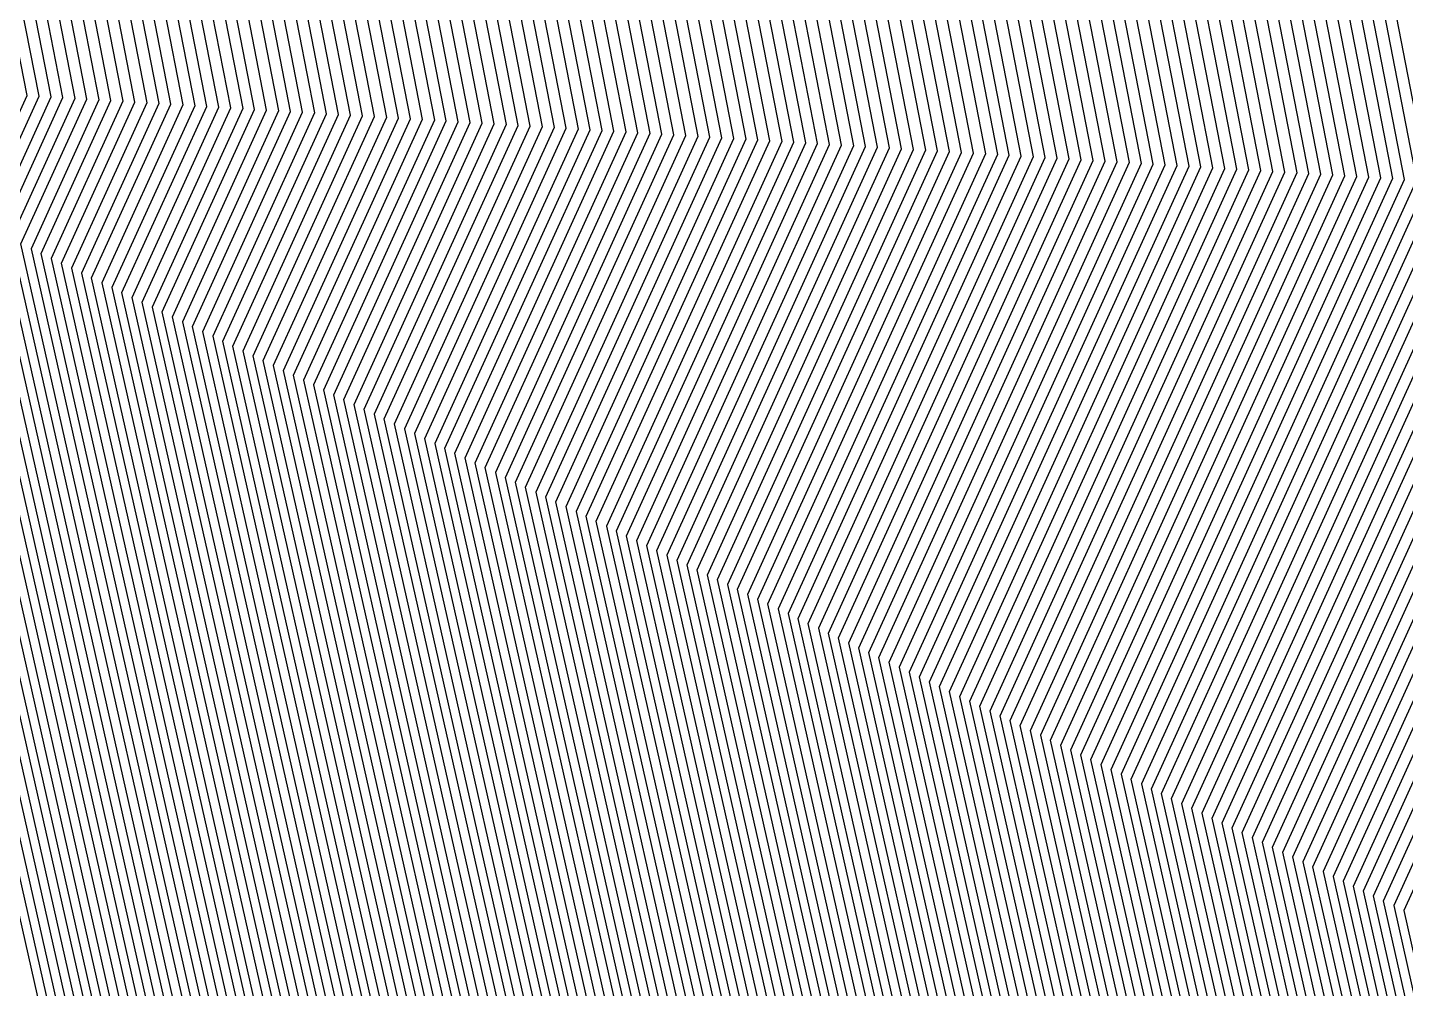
# Model space of a CAD drawing. Extents: x 7084 to 11035, y 13750 to 16729.
# Drawn here: x 9311.5 to 9571.8, y 15045.5 to 15227 of the extents above; entities that cross this region are included whole.
import ezdxf

# ---------------------------------------------------------------- set-up
doc = ezdxf.new("R2010")
doc.units = 0
doc.layers.add('Default', color=7, linetype='Continuous')

msp = doc.modelspace()

# ---------------------------------------------------------------- linework, layer by layer
at = {"layer": 'Default'}
for points in [[(9546.2, 15317.54), (9569.36, 15198.43), (9518.08, 15085.94), (9532.87, 15020.32), (9496.48, 14945.87), (9463.39, 14904.51), (9400.53, 14853.23), (9317.82, 14831.72), (9303.66, 14815.64), (9263.96, 14817.3), (9201.1, 14843.76), (9184.37, 14858.56), (9119.85, 14860.22), (9072.89, 14840.27), (8995.14, 14795.61), (8968.76, 14777.59), (8892.66, 14772.63), (8813.25, 14825.57), (8801.03, 14841.01), (8762.98, 14895.6), (8743.13, 14955.15), (8750.21, 14973.17)], [(8760.53, 14895.53), (8799.38, 14839.8), (8810.95, 14825.19), (8892.01, 14771.15), (8969.69, 14776.21), (8994.65, 14793.26), (9074.02, 14838.86), (9118.47, 14857.73), (9184.33, 14856.05), (9200.16, 14842.04), (9264.34, 14815.02), (9304.87, 14813.33), (9318.26, 14828.55), (9402.7, 14850.51), (9466.87, 14902.86), (9500.65, 14945.08), (9537.8, 15021.07), (9523.8, 15083.18), (9576.15, 15198.01), (9552.51, 15319.61)], [(9550.41, 15318.92), (9573.89, 15198.15), (9521.89, 15084.1), (9536.16, 15020.82), (9499.26, 14945.34), (9465.71, 14903.41), (9401.98, 14851.42), (9318.11, 14829.61), (9304.47, 14814.1), (9264.21, 14815.78), (9200.48, 14842.62), (9184.35, 14856.88), (9118.93, 14858.56), (9073.65, 14839.33), (8994.81, 14794.04), (8969.38, 14776.67), (8892.22, 14771.64), (8811.71, 14825.31), (8799.93, 14840.2), (8761.35, 14895.55)], [(8969.07, 14777.13), (8994.97, 14794.82), (9073.27, 14839.8), (9119.39, 14859.39), (9184.36, 14857.72), (9200.79, 14843.19), (9264.09, 14816.54), (9304.06, 14814.87), (9317.96, 14830.67), (9401.25, 14852.32), (9464.55, 14903.96), (9497.87, 14945.61), (9534.52, 15020.57), (9519.98, 15085.02), (9571.62, 15198.29), (9548.3, 15318.23)], [(8763.8, 14895.62), (8801.58, 14841.41), (8814.02, 14825.69), (8892.88, 14773.12), (8968.45, 14778.05), (8995.3, 14796.39), (9072.51, 14840.74), (9120.31, 14861.04), (9184.38, 14859.4), (9201.41, 14844.34), (9263.83, 14818.05), (9303.26, 14816.41), (9317.67, 14832.78), (9399.81, 14854.14), (9462.23, 14905.07), (9495.09, 14946.14), (9531.23, 15020.06), (9516.17, 15086.85), (9567.1, 15198.57), (9544.1, 15316.85)], [(9202.03, 14845.49), (9263.58, 14819.57), (9302.46, 14817.95), (9317.37, 14834.9), (9398.36, 14855.95), (9459.91, 14906.17), (9492.31, 14946.66), (9527.95, 15019.56), (9512.36, 15088.69), (9562.57, 15198.84), (9539.89, 15315.47)], [(9317.22, 14835.95), (9397.64, 14856.86), (9458.75, 14906.72), (9490.92, 14946.93), (9526.3, 15019.3), (9510.45, 15089.61), (9560.31, 15198.98), (9537.79, 15314.78)], [(9564.83, 15198.7), (9542, 15316.16)], [(8767.06, 14895.71), (8803.79, 14843.02), (8817.1, 14826.2), (8893.75, 14775.1), (8967.21, 14779.89), (8995.94, 14799.51), (9070.99, 14842.63), (9122.15, 14864.35), (9184.43, 14862.75), (9202.65, 14846.64), (9263.33, 14821.09), (9301.65, 14819.49), (9317.07, 14837.01), (9396.91, 14857.77), (9457.59, 14907.27), (9489.53, 14947.19), (9524.66, 15019.05), (9508.54, 15090.53), (9558.05, 15199.12), (9535.69, 15314.09)], [(8767.88, 14895.74), (8804.34, 14843.42), (8817.87, 14826.33), (8893.97, 14775.59), (8966.9, 14780.35), (8996.1, 14800.29), (9070.61, 14843.1), (9122.61, 14865.18), (9184.44, 14863.59), (9202.96, 14847.21), (9263.2, 14821.85), (9301.25, 14820.26), (9316.92, 14838.07), (9396.19, 14858.68), (9456.43, 14907.82), (9488.14, 14947.46), (9523.02, 15018.8), (9506.64, 15091.45), (9555.78, 15199.26), (9533.59, 15313.4)], [(9263.07, 14822.6), (9300.85, 14821.03), (9316.77, 14839.12), (9395.46, 14859.58), (9455.27, 14908.37), (9486.75, 14947.72), (9521.37, 15018.55), (9504.73, 15092.37), (9553.52, 15199.39), (9531.48, 15312.71)], [(9529.38, 15312.02), (9551.26, 15199.53), (9502.82, 15093.29), (9519.73, 15018.29), (9485.36, 14947.99), (9454.11, 14908.93), (9394.74, 14860.49), (9316.62, 14840.18), (9300.45, 14821.8), (9262.95, 14823.36), (9203.58, 14848.36), (9184.46, 14865.27), (9123.53, 14866.83), (9069.85, 14844.04), (8996.42, 14801.86), (8966.28, 14781.27), (8894.41, 14776.58), (8819.41, 14826.58), (8805.44, 14844.22), (8769.51, 14895.78)], [(8770.32, 14895.81), (8805.99, 14844.63), (8820.18, 14826.7), (8894.63, 14777.08), (8965.97, 14781.73), (8996.58, 14802.64), (9069.48, 14844.51), (9123.99, 14867.66), (9184.47, 14866.11), (9203.89, 14848.93), (9262.82, 14824.12), (9300.04, 14822.57), (9316.47, 14841.24), (9394.02, 14861.4), (9452.95, 14909.48), (9483.97, 14948.25), (9518.09, 15018.04), (9500.91, 15094.21), (9548.99, 15199.67), (9527.28, 15311.33)], [(8771.14, 14895.83), (8806.55, 14845.03), (8820.95, 14826.83), (8894.84, 14777.57), (8965.66, 14782.19), (8996.74, 14803.42), (9069.1, 14844.98), (9124.45, 14868.49), (9184.48, 14866.95), (9204.2, 14849.51), (9262.7, 14824.88), (9299.64, 14823.34), (9316.32, 14842.29), (9393.29, 14862.31), (9451.79, 14910.03), (9482.58, 14948.51), (9516.45, 15017.79), (9499.01, 15095.13), (9546.73, 15199.81), (9525.18, 15310.64)], [(8771.95, 14895.85), (8807.1, 14845.43), (8821.72, 14826.96), (8895.06, 14778.06), (8965.35, 14782.65), (8996.9, 14804.2), (9068.72, 14845.45), (9124.91, 14869.31), (9184.5, 14867.79), (9204.51, 14850.08), (9262.57, 14825.64), (9299.24, 14824.11), (9316.17, 14843.35), (9392.57, 14863.21), (9450.63, 14910.58), (9481.19, 14948.78), (9514.8, 15017.53), (9497.1, 15096.05), (9544.47, 15199.94), (9523.08, 15309.96)], [(9205.75, 14852.38), (9262.06, 14828.67), (9297.63, 14827.19), (9315.58, 14847.58), (9389.67, 14866.84), (9445.99, 14912.79), (9475.63, 14949.84), (9508.23, 15016.52), (9489.47, 15099.72), (9535.41, 15200.5), (9514.67, 15307.2)], [(9262.44, 14826.39), (9298.84, 14824.88), (9316.02, 14844.41), (9391.85, 14864.12), (9449.47, 14911.13), (9479.8, 14949.04), (9513.16, 15017.28), (9495.19, 15096.96), (9542.2, 15200.08), (9520.97, 15309.27)], [(9298.03, 14826.42), (9315.72, 14846.52), (9390.4, 14865.94), (9447.15, 14912.23), (9477.02, 14949.57), (9509.88, 15016.78), (9491.38, 15098.8), (9537.68, 15200.36), (9516.77, 15307.89)], [(9391.12, 14865.03), (9448.31, 14911.68), (9478.41, 14949.31), (9511.52, 15017.03), (9493.29, 15097.88), (9539.94, 15200.22), (9518.87, 15308.58)], [(8776.03, 14895.97), (8809.85, 14847.44), (8825.57, 14827.59), (8896.15, 14780.53), (8963.8, 14784.95), (8997.71, 14808.11), (9066.82, 14847.81), (9127.2, 14873.45), (9184.55, 14871.98), (9206.06, 14852.96), (9261.94, 14829.43), (9297.23, 14827.96), (9315.43, 14848.64), (9388.95, 14867.75), (9444.83, 14913.34), (9474.24, 14950.1), (9506.59, 15016.27), (9487.57, 15100.64), (9533.15, 15200.63), (9512.56, 15306.51)], [(8776.85, 14895.99), (8810.41, 14847.84), (8826.34, 14827.72), (8896.37, 14781.03), (8963.49, 14785.4), (8997.87, 14808.89), (9066.44, 14848.28), (9127.66, 14874.28), (9184.56, 14872.82), (9206.37, 14853.53), (9261.81, 14830.19), (9296.83, 14828.73), (9315.28, 14849.69), (9388.23, 14868.66), (9443.67, 14913.89), (9472.85, 14950.36), (9504.95, 15016.02), (9485.66, 15101.56), (9530.89, 15200.77), (9510.46, 15305.82)], [(8777.66, 14896.01), (8810.96, 14848.25), (8827.11, 14827.84), (8896.59, 14781.52), (8963.18, 14785.86), (8998.03, 14809.67), (9066.06, 14848.75), (9128.12, 14875.1), (9184.58, 14873.66), (9206.68, 14854.1), (9261.68, 14830.94), (9296.42, 14829.5), (9315.13, 14850.75), (9387.5, 14869.57), (9442.51, 14914.44), (9471.46, 14950.63), (9503.3, 15015.77), (9483.75, 15102.48), (9528.62, 15200.91), (9508.36, 15305.13)], [(8778.48, 14896.04), (8811.51, 14848.65), (8827.88, 14827.97), (8896.81, 14782.02), (8962.86, 14786.32), (8998.19, 14810.45), (9065.68, 14849.22), (9128.58, 14875.93), (9184.59, 14874.5), (9206.99, 14854.68), (9261.56, 14831.7), (9296.02, 14830.27), (9314.98, 14851.81), (9386.78, 14870.47), (9441.35, 14914.99), (9470.07, 14950.89), (9501.66, 15015.51), (9481.84, 15103.4), (9526.36, 15201.05), (9506.26, 15304.44)], [(9499.95, 15302.37), (9519.57, 15201.46), (9476.12, 15106.15), (9496.73, 15014.75), (9465.9, 14951.68), (9437.87, 14916.65), (9384.61, 14873.2), (9314.53, 14854.98), (9294.82, 14832.58), (9261.18, 14833.98), (9207.92, 14856.4), (9184.62, 14877.01), (9129.96, 14878.41), (9064.55, 14850.63), (8998.67, 14812.79), (8961.93, 14787.7), (8897.46, 14783.5), (8830.19, 14828.35), (8813.16, 14849.85), (8780.93, 14896.1)], [(8781.74, 14896.13), (8813.71, 14850.26), (8830.96, 14828.47), (8897.68, 14783.99), (8961.62, 14788.16), (8998.83, 14813.57), (9064.17, 14851.11), (9130.42, 14879.24), (9184.63, 14877.85), (9208.23, 14856.98), (9261.05, 14834.73), (9294.41, 14833.34), (9314.38, 14856.03), (9383.88, 14874.1), (9436.71, 14917.2), (9464.51, 14951.95), (9495.09, 15014.5), (9474.22, 15107.07), (9517.31, 15201.6), (9497.85, 15301.68)], [(9502.05, 15303.06), (9521.83, 15201.32), (9478.03, 15105.24), (9498.38, 15015.01), (9467.29, 14951.42), (9439.03, 14916.09), (9385.33, 14872.29), (9314.68, 14853.92), (9295.22, 14831.81), (9261.31, 14833.22), (9207.61, 14855.83), (9184.61, 14876.17), (9129.5, 14877.59), (9064.93, 14850.16), (8998.51, 14812.01), (8962.24, 14787.24), (8897.24, 14783), (8829.42, 14828.22)], [(9468.68, 14951.16), (9500.02, 15015.26), (9479.94, 15104.32), (9524.1, 15201.19), (9504.15, 15303.75)], [(8961, 14789.08), (8999.16, 14815.14), (9063.41, 14852.05), (9131.34, 14880.89), (9184.66, 14879.53), (9208.85, 14858.12), (9260.8, 14836.25), (9293.61, 14834.88), (9314.08, 14858.15), (9382.44, 14875.92), (9434.39, 14918.3), (9461.73, 14952.48), (9491.8, 15014), (9470.4, 15108.91), (9512.78, 15201.87), (9493.64, 15300.31)], [(9260.93, 14835.49), (9294.01, 14834.11), (9314.23, 14857.09), (9383.16, 14875.01), (9435.55, 14917.75), (9463.12, 14952.21), (9493.45, 15014.25), (9472.31, 15107.99), (9515.04, 15201.74), (9495.74, 15300.99)], [(9460.34, 14952.74), (9490.16, 15013.74), (9468.49, 15109.83), (9510.52, 15202.01), (9491.54, 15299.62)], [(8785.82, 14896.24), (8816.47, 14852.27), (8834.81, 14829.11), (8898.77, 14786.46), (8960.07, 14790.46), (8999.64, 14817.48), (9062.27, 14853.46), (9132.72, 14883.38), (9184.69, 14882.04), (9209.78, 14859.85), (9260.42, 14838.53), (9292.4, 14837.19), (9313.63, 14861.32), (9380.27, 14878.64), (9430.91, 14919.95), (9457.56, 14953.27), (9486.88, 15013.24), (9464.68, 15111.67), (9505.99, 15202.29), (9487.34, 15298.24)], [(8786.64, 14896.27), (8817.02, 14852.67), (8835.58, 14829.23), (8898.99, 14786.96), (8959.76, 14790.92), (8999.8, 14818.26), (9061.89, 14853.93), (9133.18, 14884.2), (9184.7, 14882.88), (9210.09, 14860.42), (9260.29, 14839.28), (9292, 14837.96), (9313.48, 14862.38), (9379.54, 14879.55), (9429.75, 14920.51), (9456.17, 14953.53), (9485.23, 15012.99), (9462.77, 15112.59), (9503.73, 15202.43), (9485.23, 15297.55)], [(9483.13, 15296.86), (9501.47, 15202.56), (9460.87, 15113.51), (9483.59, 15012.73), (9454.78, 14953.8), (9428.58, 14921.06), (9378.82, 14880.46), (9313.34, 14863.43), (9291.6, 14838.73), (9260.17, 14840.04), (9210.4, 14861), (9184.71, 14883.72), (9133.64, 14885.03), (9061.51, 14854.4), (8999.96, 14819.04), (8959.45, 14791.38), (8899.21, 14787.45), (8836.35, 14829.36), (8817.57, 14853.07), (8787.45, 14896.29)], [(9184.68, 14881.2), (9209.47, 14859.27), (9260.55, 14837.77), (9292.81, 14836.42), (9313.78, 14860.26), (9380.99, 14877.74), (9432.07, 14919.4), (9458.95, 14953.01), (9488.52, 15013.49), (9466.59, 15110.75), (9508.26, 15202.15), (9489.44, 15298.93)], [(8789.08, 14896.33), (8818.68, 14853.87), (8837.88, 14829.61), (8899.65, 14788.44), (8958.83, 14792.3), (9000.28, 14820.6), (9060.76, 14855.34), (9134.56, 14886.68), (9184.74, 14885.4), (9211.02, 14862.15), (9259.92, 14841.56), (9290.8, 14840.27), (9313.04, 14865.55), (9377.37, 14882.27), (9426.26, 14922.16), (9452, 14954.33), (9480.3, 15012.23), (9457.05, 15115.35), (9496.94, 15202.84), (9478.93, 15295.48)], [(9474.72, 15294.1), (9492.41, 15203.12), (9453.24, 15117.18), (9477.02, 15011.72), (9449.22, 14954.86), (9423.94, 14923.26), (9375.92, 14884.09), (9312.74, 14867.66), (9289.99, 14841.81), (9259.66, 14843.08), (9211.64, 14863.29), (9184.76, 14887.08), (9135.47, 14888.34), (9060, 14856.29), (9000.6, 14822.17), (8958.21, 14793.22), (8900.08, 14789.43), (8839.42, 14829.86), (8819.78, 14854.68), (8790.71, 14896.38)], [(9313.19, 14864.49), (9378.09, 14881.37), (9427.42, 14921.61), (9453.39, 14954.06), (9481.95, 15012.48), (9458.96, 15114.43), (9499.2, 15202.7), (9481.03, 15296.17)], [(9476.82, 15294.79), (9494.68, 15202.98), (9455.15, 15116.26)], [(8900.52, 14790.41), (8957.59, 14794.14), (9000.93, 14823.73), (9059.24, 14857.23), (9136.39, 14889.99), (9184.78, 14888.75), (9212.26, 14864.44), (9259.41, 14844.59), (9289.19, 14843.35), (9312.44, 14869.77), (9374.48, 14885.9), (9421.62, 14924.37), (9446.44, 14955.38), (9473.73, 15011.22), (9449.42, 15119.02), (9487.89, 15203.39), (9470.52, 15292.72)], [(8957.9, 14793.68), (9000.76, 14822.95), (9059.62, 14856.76), (9135.93, 14889.17), (9184.77, 14887.91), (9211.95, 14863.87), (9259.54, 14843.83), (9289.59, 14842.58), (9312.59, 14868.72), (9375.2, 14885), (9422.78, 14923.81), (9447.83, 14955.12), (9475.38, 15011.47), (9451.33, 15118.1), (9490.15, 15203.25), (9472.62, 15293.41)], [(9212.88, 14865.59), (9259.16, 14846.11), (9288.38, 14844.89), (9312.14, 14871.89), (9373.03, 14887.72), (9419.3, 14925.47), (9443.66, 14955.91), (9470.45, 15010.71), (9445.61, 15120.86), (9483.36, 15203.67), (9466.31, 15291.34)], [(9259.28, 14845.35), (9288.78, 14844.12), (9312.29, 14870.83), (9373.75, 14886.81), (9420.46, 14924.92), (9445.05, 14955.65), (9472.09, 15010.96), (9447.52, 15119.94), (9485.62, 15203.53), (9468.41, 15292.03)], [(9464.21, 15290.66), (9481.1, 15203.8), (9443.7, 15121.78), (9468.8, 15010.46), (9442.27, 14956.18), (9418.14, 14926.02), (9372.3, 14888.63), (9311.99, 14872.94), (9287.98, 14845.66), (9259.03, 14846.87), (9213.19, 14866.17), (9184.82, 14891.27), (9137.77, 14892.47), (9058.1, 14858.64), (9001.41, 14826.07), (8956.66, 14795.51), (8901.17, 14791.9), (8843.27, 14830.5), (8822.54, 14856.69), (8794.79, 14896.5), (8780.32, 14939.92), (8792.32, 14970.48), (8761.76, 15023.96)], [(8781.27, 14939.53), (8795.61, 14896.52), (8823.09, 14857.09), (8844.04, 14830.62), (8901.39, 14792.39), (8956.35, 14795.97), (9001.57, 14826.85), (9057.72, 14859.11), (9138.23, 14893.3), (9184.83, 14892.11), (9213.5, 14866.74), (9258.9, 14847.62), (9287.58, 14846.43), (9311.84, 14874), (9371.58, 14889.53), (9416.98, 14926.57), (9440.88, 14956.44), (9467.16, 15010.21), (9441.8, 15122.7), (9478.83, 15203.94), (9462.11, 15289.97)], [(9001.73, 14827.64), (9057.34, 14859.58), (9138.69, 14894.13), (9184.84, 14892.95), (9213.81, 14867.32), (9258.78, 14848.38), (9287.18, 14847.2), (9311.69, 14875.06), (9370.86, 14890.44), (9415.82, 14927.12), (9439.49, 14956.71), (9465.52, 15009.95), (9439.89, 15123.62), (9476.57, 15204.08), (9460, 15289.28)], [(8764.04, 15025.44), (8795.56, 14970.27), (8783.18, 14938.75), (8797.24, 14896.56), (8824.19, 14857.9), (8845.58, 14830.87), (8901.83, 14793.38), (8955.73, 14796.89), (9001.89, 14828.42), (9056.96, 14860.05), (9139.15, 14894.96), (9184.85, 14893.78), (9214.12, 14867.89), (9258.65, 14849.14), (9286.77, 14847.97), (9311.54, 14876.12), (9370.13, 14891.35), (9414.66, 14927.67), (9438.1, 14956.97), (9463.88, 15009.7), (9437.98, 15124.54), (9474.31, 15204.22), (9457.9, 15288.59)], [(8764.8, 15025.93), (8796.64, 14970.2), (8784.13, 14938.36), (8798.06, 14896.59), (8824.74, 14858.3), (8846.35, 14831), (8902.05, 14793.87), (8955.42, 14797.35), (9002.05, 14829.2), (9056.59, 14860.53), (9139.61, 14895.78), (9184.86, 14894.62), (9214.43, 14868.46), (9258.53, 14849.9), (9286.37, 14848.74), (9311.39, 14877.17), (9369.41, 14892.26), (9413.5, 14928.23), (9436.71, 14957.23), (9462.23, 15009.45), (9436.08, 15125.46), (9472.04, 15204.36), (9455.8, 15287.9)], [(9451.6, 15286.52), (9467.52, 15204.63), (9432.26, 15127.29), (9458.95, 15008.94), (9433.93, 14957.76)], [(9435.32, 14957.5), (9460.59, 15009.19), (9434.17, 15126.37), (9469.78, 15204.49), (9453.7, 15287.21)], [(8767.07, 15027.41), (8799.88, 14970), (8786.99, 14937.19), (8800.5, 14896.66), (8826.4, 14859.5), (8848.66, 14831.38), (8902.7, 14795.35), (8954.49, 14798.73), (9002.53, 14831.54), (9055.45, 14861.94), (9140.99, 14898.26), (9184.9, 14897.14), (9215.36, 14870.19), (9258.15, 14852.17), (9285.17, 14851.05), (9310.95, 14880.34), (9367.24, 14894.98), (9410.02, 14929.88), (9432.54, 14958.03), (9457.31, 15008.69), (9430.35, 15128.21), (9465.26, 15204.77), (9449.49, 15285.83)], [(8768.59, 15028.4), (8802.04, 14969.86), (8788.9, 14936.41), (8802.13, 14896.7), (8827.5, 14860.31), (8850.2, 14831.63), (8903.14, 14796.34), (8953.87, 14799.65), (9002.86, 14833.1), (9054.69, 14862.88), (9141.91, 14899.92), (9184.92, 14898.82), (9215.98, 14871.34), (9257.89, 14853.69), (9284.36, 14852.59), (9310.65, 14882.46), (9365.79, 14896.79), (9407.7, 14930.98), (9429.76, 14958.55), (9454.02, 15008.18), (9426.54, 15130.05), (9460.73, 15205.05), (9445.29, 15284.45)], [(9003.02, 14833.88), (9054.31, 14863.35), (9142.37, 14900.75), (9184.93, 14899.65), (9216.29, 14871.91), (9257.77, 14854.45), (9283.96, 14853.36), (9310.5, 14883.51), (9365.07, 14897.7), (9406.54, 14931.53), (9428.37, 14958.82), (9452.38, 15007.93), (9424.63, 15130.97), (9458.47, 15205.18), (9443.19, 15283.76)], [(9462.99, 15204.91), (9447.39, 15285.14)], [(8770.1, 15029.39), (8804.2, 14969.72), (8790.81, 14935.62), (8803.76, 14896.75), (8828.6, 14861.11), (8851.74, 14831.89), (8903.57, 14797.33), (8953.25, 14800.57), (9003.18, 14834.67), (9053.93, 14863.82), (9142.83, 14901.57), (9184.94, 14900.49), (9216.6, 14872.49), (9257.64, 14855.21), (9283.56, 14854.13), (9310.35, 14884.57), (9364.34, 14898.61), (9405.38, 14932.09), (9426.98, 14959.08), (9450.73, 15007.68), (9422.73, 15131.89), (9456.2, 15205.32), (9441.08, 15283.07)], [(9438.98, 15282.38), (9453.94, 15205.46), (9420.82, 15132.81), (9449.09, 15007.43), (9425.59, 14959.35), (9404.22, 14932.64), (9363.62, 14899.52), (9310.2, 14885.63), (9283.16, 14854.9), (9257.51, 14855.97), (9216.91, 14873.06), (9184.95, 14901.33), (9143.29, 14902.4), (9053.55, 14864.29), (9003.34, 14835.45), (8952.94, 14801.03), (8903.79, 14797.82), (8852.51, 14832.01), (8829.15, 14861.51), (8804.58, 14896.77), (8791.76, 14935.23), (8805.28, 14969.65), (8770.86, 15029.88)], [(9282.35, 14856.44), (9309.9, 14887.74), (9362.17, 14901.33), (9401.9, 14933.74), (9422.81, 14959.88), (9445.81, 15006.92), (9417, 15134.65), (9449.41, 15205.73), (9434.78, 15281.01)], [(9424.2, 14959.61), (9447.45, 15007.17), (9418.91, 15133.73), (9451.68, 15205.6), (9436.88, 15281.69)], [(8773.9, 15031.86), (8809.6, 14969.38), (8795.57, 14933.67), (8807.84, 14896.86), (8831.36, 14863.12), (8855.59, 14832.52), (8904.67, 14799.8), (8951.7, 14802.87), (9003.98, 14838.57), (9052.04, 14866.18), (9145.13, 14905.71), (9185, 14904.69), (9218.16, 14875.36), (9257.01, 14859), (9281.55, 14857.98), (9309.6, 14889.86), (9360.72, 14903.15), (9399.58, 14934.84), (9420.03, 14960.4), (9442.52, 15006.41), (9413.19, 15136.48), (9444.89, 15206.01), (9430.57, 15279.63)], [(9432.67, 15280.32), (9447.15, 15205.87), (9415.1, 15135.56), (9444.16, 15006.67), (9421.42, 14960.14), (9400.74, 14934.29), (9361.45, 14902.24), (9309.75, 14888.8), (9281.95, 14857.21), (9257.13, 14858.24), (9217.85, 14874.78), (9184.99, 14903.85), (9144.67, 14904.88), (9052.42, 14865.71), (9003.82, 14837.79), (8952.01, 14802.41), (8904.45, 14799.31), (8854.82, 14832.39)], [(8951.08, 14803.79), (9004.3, 14840.13), (9051.28, 14867.12), (9146.04, 14907.36), (9185.02, 14906.36), (9218.78, 14876.51), (9256.76, 14860.51), (9280.74, 14859.51), (9309.3, 14891.97), (9359.28, 14904.96), (9397.26, 14935.95), (9417.25, 14960.93), (9439.23, 15005.91), (9409.38, 15138.32), (9440.36, 15206.29), (9426.37, 15278.25)], [(8951.39, 14803.33), (9004.14, 14839.35), (9051.66, 14866.65), (9145.58, 14906.54), (9185.01, 14905.53), (9218.47, 14875.93), (9256.88, 14859.76), (9281.15, 14858.75), (9309.45, 14890.91), (9360, 14904.05), (9398.42, 14935.39), (9418.64, 14960.67), (9440.88, 15006.16), (9411.28, 15137.4), (9442.62, 15206.15), (9428.47, 15278.94)], [(8777.69, 15034.33), (8815, 14969.03), (8800.34, 14931.72), (8811.92, 14896.98), (8834.12, 14865.13), (8859.44, 14833.15), (8905.76, 14802.27), (8950.15, 14805.16), (9004.79, 14842.48), (9050.14, 14868.53), (9147.42, 14909.84), (9185.06, 14908.88), (9219.71, 14878.23), (9256.38, 14862.79), (9279.54, 14861.82), (9308.85, 14895.14), (9357.11, 14907.68), (9393.78, 14937.6), (9413.08, 14961.73), (9434.31, 15005.15), (9403.66, 15141.08), (9433.57, 15206.7), (9420.06, 15276.18)], [(9004.62, 14841.7), (9050.52, 14868.06), (9146.96, 14909.02), (9185.05, 14908.04), (9219.4, 14877.65), (9256.5, 14862.03), (9279.94, 14861.05), (9309, 14894.08), (9357.83, 14906.78), (9394.94, 14937.05), (9414.47, 14961.46), (9435.95, 15005.4), (9405.56, 15140.16), (9435.83, 15206.56), (9422.16, 15276.87)], [(9424.27, 15277.56), (9438.1, 15206.42), (9407.47, 15139.24), (9437.59, 15005.66), (9415.86, 14961.2), (9396.1, 14936.5), (9358.55, 14905.87), (9309.15, 14893.03), (9280.34, 14860.28), (9256.63, 14861.27), (9219.09, 14877.08), (9185.04, 14907.2)], [(9415.86, 15274.8), (9429.04, 15206.98), (9399.84, 15142.92), (9431.02, 15004.65), (9410.3, 14962.25), (9391.45, 14938.7), (9355.66, 14909.5), (9308.56, 14897.25), (9278.73, 14863.36), (9256.12, 14864.31), (9220.33, 14879.38), (9185.08, 14910.56), (9148.34, 14911.5), (9049.38, 14869.48), (9005.11, 14844.04), (8949.53, 14806.08), (8906.19, 14803.26), (8860.98, 14833.4), (8835.22, 14865.94), (8813.55, 14897.02), (8802.25, 14930.94), (8817.16, 14968.89), (8779.2, 15035.32)], [(8779.96, 15035.81), (8818.24, 14968.83), (8803.2, 14930.55), (8814.37, 14897.05), (8835.77, 14866.34), (8861.75, 14833.53), (8906.41, 14803.75), (8949.22, 14806.54), (9005.27, 14844.82), (9049, 14869.95), (9148.8, 14912.33), (9185.09, 14911.4), (9220.64, 14879.95), (9256, 14865.06), (9278.33, 14864.13), (9308.41, 14898.31), (9354.93, 14910.41), (9390.29, 14939.25), (9408.91, 14962.52), (9429.38, 15004.39), (9397.93, 15143.84), (9426.78, 15207.11), (9413.75, 15274.11)], [(8819.32, 14968.76), (8804.16, 14930.16), (8815.18, 14897.07), (8836.32, 14866.74), (8862.52, 14833.66), (8906.63, 14804.25), (8948.91, 14807), (9005.43, 14845.6), (9048.62, 14870.42), (9149.26, 14913.15), (9185.1, 14912.23), (9220.95, 14880.53), (9255.87, 14865.82), (9277.93, 14864.9), (9308.26, 14899.37), (9354.21, 14911.32), (9389.13, 14939.81), (9407.52, 14962.78), (9427.73, 15004.14), (9396.03, 15144.76), (9424.52, 15207.25), (9411.65, 15273.42)], [(9401.75, 15142), (9431.31, 15206.84), (9417.96, 15275.49)], [(8781.48, 15036.8), (8820.4, 14968.69), (8805.11, 14929.77), (8816, 14897.09), (8836.87, 14867.14), (8863.29, 14833.78), (8906.85, 14804.74), (8948.6, 14807.46), (9005.59, 14846.38), (9048.25, 14870.89), (9149.72, 14913.98), (9185.12, 14913.07), (9221.26, 14881.1), (9255.74, 14866.58), (9277.53, 14865.67), (9308.11, 14900.42), (9353.49, 14912.22), (9387.97, 14940.36), (9406.13, 14963.05), (9426.09, 15003.89), (9394.12, 15145.67), (9422.25, 15207.39), (9409.55, 15272.73)], [(9403.24, 15270.67), (9415.47, 15207.8), (9388.4, 15148.43), (9421.16, 15003.13), (9401.96, 14963.84), (9384.49, 14942.01), (9351.32, 14914.95), (9307.66, 14903.6), (9276.32, 14867.98), (9255.37, 14868.85), (9222.19, 14882.82), (9185.15, 14915.59), (9151.1, 14916.46), (9047.11, 14872.3), (9006.07, 14848.73), (8947.67, 14808.84), (8907.5, 14806.22), (8865.59, 14834.16), (8838.53, 14868.35), (8818.45, 14897.16), (8807.97, 14928.59), (8823.64, 14968.48), (8783.75, 15038.28)], [(8948.29, 14807.92), (9005.75, 14847.17), (9047.87, 14871.36), (9150.18, 14914.81), (9185.13, 14913.91), (9221.57, 14881.68), (9255.62, 14867.34), (9277.12, 14866.44), (9307.96, 14901.48), (9352.76, 14913.13), (9386.81, 14940.91), (9404.74, 14963.31), (9424.45, 15003.63), (9392.21, 15146.59), (9419.99, 15207.53), (9407.45, 15272.04)], [(9307.81, 14902.54), (9352.04, 14914.04), (9385.65, 14941.46), (9403.35, 14963.57), (9422.81, 15003.38), (9390.31, 15147.51), (9417.73, 15207.66), (9405.34, 15271.36)], [(9396.93, 15268.6), (9408.68, 15208.22), (9382.68, 15151.19), (9416.23, 15002.37), (9397.78, 14964.63), (9381.01, 14943.67), (9349.14, 14917.67), (9307.21, 14906.77), (9275.11, 14870.29), (9254.99, 14871.13), (9223.12, 14884.55), (9185.18, 14918.1), (9152.48, 14918.94), (9045.97, 14873.71), (9006.55, 14851.07), (8946.74, 14810.22), (8908.16, 14807.7), (8867.9, 14834.54), (8840.18, 14869.56), (8820.89, 14897.23), (8810.83, 14927.42), (8826.88, 14968.27), (8786.03, 15039.76)], [(8821.71, 14897.25), (8840.73, 14869.96), (8868.67, 14834.67), (8908.38, 14808.2), (8946.43, 14810.68), (9006.72, 14851.85), (9045.59, 14874.19), (9152.94, 14919.77), (9185.2, 14918.94), (9223.43, 14885.12), (9254.86, 14871.89), (9274.71, 14871.06), (9307.06, 14907.82), (9348.42, 14918.58), (9379.85, 14944.22), (9396.39, 14964.9), (9414.59, 15002.12), (9380.77, 15152.11), (9406.41, 15208.35), (9394.83, 15267.91)], [(9399.04, 15269.29), (9410.94, 15208.08), (9384.58, 15150.27), (9417.88, 15002.62), (9399.17, 14964.37), (9382.17, 14943.11), (9349.87, 14916.76), (9307.36, 14905.71), (9275.52, 14869.52), (9255.11, 14870.37), (9222.81, 14883.97), (9185.17, 14917.27)], [(9255.24, 14869.61), (9275.92, 14868.75), (9307.51, 14904.65), (9350.59, 14915.85), (9383.33, 14942.56), (9400.57, 14964.1), (9419.52, 15002.88), (9386.49, 15149.35), (9413.2, 15207.94), (9401.14, 15269.98)], [(9390.63, 15266.53), (9401.89, 15208.63), (9376.96, 15153.95), (9411.31, 15001.61), (9393.61, 14965.42), (9377.53, 14945.32), (9346.97, 14920.39), (9306.76, 14909.94), (9273.91, 14872.6), (9254.61, 14873.4), (9224.05, 14886.27), (9185.22, 14920.62), (9153.86, 14921.42), (9044.83, 14875.13), (9007.04, 14853.41), (8945.8, 14811.6), (8908.81, 14809.19), (8870.21, 14834.92), (8841.84, 14870.76), (8823.34, 14897.3), (8813.69, 14926.25), (8830.12, 14968.07), (8788.3, 15041.25)], [(8945.49, 14812.06), (9007.2, 14854.2), (9044.45, 14875.6), (9154.32, 14922.25), (9185.23, 14921.46), (9224.36, 14886.85), (9254.48, 14874.16), (9273.51, 14873.37), (9306.61, 14910.99), (9346.25, 14921.3), (9376.37, 14945.87), (9392.22, 14965.69), (9409.66, 15001.36), (9375.05, 15154.86), (9399.62, 15208.77), (9388.53, 15265.84)], [(9306.91, 14908.88), (9347.7, 14919.48), (9378.69, 14944.77), (9395, 14965.16), (9412.95, 15001.87), (9378.86, 15153.03), (9404.15, 15208.49), (9392.73, 15267.22)], [(8789.82, 15042.23), (8832.28, 14967.93), (8815.6, 14925.47), (8824.97, 14897.35), (8842.94, 14871.57), (8871.75, 14835.17), (8909.25, 14810.17), (8945.18, 14812.52), (9007.36, 14854.98), (9044.07, 14876.07), (9154.78, 14923.08), (9185.24, 14922.3), (9224.67, 14887.42), (9254.35, 14874.92), (9273.1, 14874.14), (9306.47, 14912.05), (9345.53, 14922.21), (9375.21, 14946.42), (9390.83, 14965.95), (9408.02, 15001.11), (9373.14, 15155.78), (9397.36, 15208.91), (9386.42, 15265.15)], [(8791.33, 15043.22), (8834.44, 14967.79), (8817.5, 14924.69), (8826.6, 14897.39), (8844.04, 14872.37), (8873.29, 14835.42), (8909.69, 14811.16), (8944.56, 14813.44), (9007.68, 14856.54), (9043.32, 14877.01), (9155.69, 14924.73), (9185.26, 14923.98), (9225.29, 14888.57), (9254.1, 14876.44), (9272.3, 14875.68), (9306.17, 14914.16), (9344.08, 14924.02), (9372.89, 14947.53), (9388.05, 14966.48), (9404.74, 15000.6), (9369.33, 15157.62), (9392.83, 15209.18), (9382.22, 15263.77)], [(9007.52, 14855.76), (9043.7, 14876.54), (9155.23, 14923.91), (9185.25, 14923.14), (9224.98, 14887.99), (9254.23, 14875.68), (9272.7, 14874.91), (9306.32, 14913.11), (9344.8, 14923.11), (9374.05, 14946.97), (9389.44, 14966.22), (9406.38, 15000.85), (9371.24, 15156.7), (9395.1, 15209.04), (9384.32, 15264.46)], [(9386.66, 14966.75), (9403.09, 15000.35), (9367.42, 15158.54), (9390.57, 15209.32), (9380.12, 15263.08)], [(8829.87, 14897.48), (8846.25, 14873.98), (8876.37, 14835.93), (8910.56, 14813.14), (8943.32, 14815.27), (9008.32, 14859.66), (9041.8, 14878.9), (9157.53, 14928.04), (9185.31, 14927.33), (9226.53, 14890.87), (9253.6, 14879.47), (9270.69, 14878.76), (9305.57, 14918.39), (9341.18, 14927.65), (9368.25, 14949.73), (9382.49, 14967.54), (9398.16, 14999.59), (9361.7, 15161.3), (9383.78, 15209.73), (9373.81, 15261.02)], [(9375.91, 15261.71), (9386.04, 15209.59), (9363.61, 15160.38), (9399.81, 14999.84), (9383.88, 14967.27), (9369.41, 14949.18), (9341.91, 14926.74), (9305.72, 14917.33), (9271.09, 14877.99), (9253.72, 14878.71), (9226.22, 14890.29), (9185.3, 14926.49), (9157.07, 14927.21), (9042.18, 14878.42), (9008.16, 14858.88), (8943.63, 14814.81), (8910.34, 14812.64), (8875.6, 14835.8)], [(9305.42, 14919.45), (9340.46, 14928.56), (9367.09, 14950.28), (9381.1, 14967.8), (9396.52, 14999.34), (9359.79, 15162.22), (9381.52, 15209.87), (9371.71, 15260.33)], [(9378.01, 15262.39), (9388.31, 15209.46), (9365.51, 15159.46), (9401.45, 15000.1), (9385.27, 14967.01), (9370.57, 14948.63), (9342.63, 14925.84), (9305.87, 14916.28)], [(8824.18, 14921.95), (8832.31, 14897.55), (8847.9, 14875.18), (8878.68, 14836.31), (8911.21, 14814.62), (8942.39, 14816.65), (9008.81, 14862.01), (9040.66, 14880.31), (9158.91, 14930.52), (9185.35, 14929.85), (9227.46, 14892.59), (9253.22, 14881.74), (9269.48, 14881.07), (9305.12, 14921.56), (9339.01, 14930.37), (9364.77, 14951.39), (9378.32, 14968.33), (9393.24, 14998.83), (9355.98, 15164.06), (9376.99, 15210.15), (9367.5, 15258.95)], [(9369.6, 15259.64), (9379.25, 15210.01), (9357.89, 15163.14), (9394.88, 14999.08), (9379.71, 14968.07), (9365.93, 14950.83), (9339.74, 14929.47), (9305.27, 14920.51), (9269.89, 14880.3), (9253.34, 14880.99), (9227.15, 14892.02), (9185.33, 14929.01), (9158.45, 14929.7), (9041.04, 14879.84), (9008.65, 14861.23), (8942.7, 14816.19), (8911, 14814.13), (8877.91, 14836.18)], [(8942.08, 14817.11), (9008.97, 14862.79), (9040.28, 14880.78), (9159.37, 14931.35), (9185.36, 14930.68), (9227.77, 14893.16), (9253.09, 14882.5), (9269.08, 14881.84), (9304.97, 14922.62), (9338.29, 14931.28), (9363.61, 14951.94), (9376.93, 14968.6), (9391.59, 14998.58), (9354.07, 15164.97), (9374.73, 15210.28), (9365.4, 15258.26)], [(9185.37, 14931.52), (9228.08, 14893.74), (9252.96, 14883.26), (9268.68, 14882.61), (9304.82, 14923.68), (9337.56, 14932.19), (9362.45, 14952.49), (9375.54, 14968.86), (9389.95, 14998.33), (9352.17, 15165.89), (9372.46, 15210.42), (9363.3, 15257.57)], [(9356.99, 15255.5), (9365.68, 15210.84), (9346.44, 15168.65), (9385.02, 14997.57), (9371.37, 14969.65), (9358.97, 14954.14), (9335.39, 14934.91), (9304.37, 14926.85), (9267.47, 14884.92), (9252.59, 14885.54), (9229.01, 14895.46), (9185.4, 14934.04), (9161.21, 14934.66), (9038.77, 14882.66), (9009.61, 14865.91), (8940.84, 14818.95), (8912.31, 14817.09), (8882.53, 14836.94), (8850.66, 14877.2), (8836.39, 14897.67), (8828.95, 14920), (8847.4, 14966.96), (8800.43, 15049.15)], [(9304.52, 14925.79), (9336.12, 14934), (9360.13, 14953.59), (9372.76, 14969.39), (9386.66, 14997.82), (9348.35, 15167.73), (9367.94, 15210.7), (9359.09, 15256.19)], [(9304.67, 14924.73), (9336.84, 14933.1), (9361.29, 14953.04), (9374.15, 14969.12), (9388.31, 14998.07), (9350.26, 15166.81), (9370.2, 15210.56), (9361.2, 15256.88)], [(9363.41, 15210.97), (9354.89, 15254.81)], [(8885.61, 14837.45), (8913.18, 14819.06), (8939.6, 14820.79), (9010.25, 14869.04), (9037.25, 14884.55), (9163.05, 14937.97), (9185.45, 14937.39), (9230.25, 14897.76), (9252.08, 14888.57), (9265.87, 14887.99), (9303.78, 14931.07), (9332.5, 14938.54), (9354.33, 14956.35), (9365.81, 14970.71), (9378.45, 14996.56), (9338.82, 15172.33), (9356.62, 15211.39), (9348.58, 15252.74)], [(9350.68, 15253.43), (9358.89, 15211.25), (9340.72, 15171.41), (9380.09, 14996.81), (9367.2, 14970.44), (9355.49, 14955.8), (9333.22, 14937.63), (9303.93, 14930.02)], [(9304.08, 14928.96), (9333.95, 14936.73), (9356.65, 14955.25), (9368.59, 14970.18), (9381.74, 14997.06), (9342.63, 15170.49), (9361.15, 15211.11), (9352.79, 15254.12)], [(9230.56, 14898.33), (9251.95, 14889.33), (9265.46, 14888.76), (9303.63, 14932.13), (9331.77, 14939.45), (9353.16, 14956.9), (9364.42, 14970.97), (9376.81, 14996.3), (9336.91, 15173.25), (9354.36, 15211.52), (9346.48, 15252.05)], [(9231.49, 14900.06), (9251.57, 14891.6), (9264.26, 14891.07), (9303.18, 14935.3), (9329.6, 14942.17), (9349.68, 14958.55), (9360.25, 14971.77), (9371.88, 14995.55), (9331.19, 15176), (9347.57, 15211.94), (9340.17, 15249.99)], [(9344.38, 15251.37), (9352.1, 15211.66), (9335, 15174.17), (9375.16, 14996.05), (9363.03, 14971.24), (9352, 14957.45), (9331.05, 14940.36), (9303.48, 14933.19)], [(9349.83, 15211.8), (9342.27, 15250.68)], [(9333.86, 15247.92), (9340.78, 15212.35), (9325.47, 15178.76), (9366.95, 14994.79), (9356.08, 14972.56), (9346.2, 14960.21), (9327.43, 14944.9), (9302.73, 14938.47), (9263.05, 14893.38), (9251.2, 14893.88), (9232.42, 14901.78), (9185.53, 14943.26), (9166.26, 14943.76), (9034.6, 14887.84), (9011.38, 14874.51), (8937.43, 14824), (8914.71, 14822.52), (8890.99, 14838.33)], [(8937.12, 14824.46), (9011.54, 14875.29), (9034.22, 14888.32), (9166.72, 14944.59), (9185.54, 14944.1), (9232.73, 14902.35), (9251.07, 14894.63), (9262.65, 14894.15), (9302.58, 14939.53), (9326.71, 14945.8), (9345.04, 14960.76), (9354.69, 14972.82), (9365.31, 14994.54), (9323.56, 15179.68), (9338.52, 15212.49), (9331.76, 15247.23)], [(9335.97, 15248.61), (9343.04, 15212.21), (9327.37, 15177.84), (9368.59, 14995.04), (9357.47, 14972.29), (9347.36, 14959.66), (9328.15, 14943.99), (9302.88, 14937.42)], [(9303.03, 14936.36), (9328.88, 14943.08), (9348.52, 14959.11), (9358.86, 14972.03), (9370.24, 14995.29), (9329.28, 15176.92), (9345.31, 15212.08), (9338.07, 15249.3)], [(9329.66, 15246.54), (9336.25, 15212.63), (9321.65, 15180.6), (9363.66, 14994.28), (9353.3, 14973.09), (9343.88, 14961.31), (9325.98, 14946.71), (9302.43, 14940.59), (9262.25, 14894.92), (9250.94, 14895.39), (9233.04, 14902.93), (9185.55, 14944.94), (9167.18, 14945.41), (9033.84, 14888.79), (9011.7, 14876.07), (8936.81, 14824.92), (8915.14, 14823.51), (8892.53, 14838.58), (8857.83, 14882.42), (8846.99, 14897.97), (8841.34, 14914.92), (8861.44, 14966.07), (8810.29, 15055.57)], [(9323.35, 15244.47), (9329.46, 15213.04), (9315.93, 15183.36), (9358.74, 14993.52), (9349.13, 14973.88), (9340.4, 14962.97), (9323.81, 14949.43), (9301.98, 14943.76), (9261.04, 14897.23), (9250.56, 14897.67), (9233.97, 14904.65), (9185.59, 14947.46), (9168.56, 14947.89), (9032.7, 14890.2), (9012.18, 14878.41), (8935.88, 14826.3), (8915.8, 14824.99), (8894.84, 14838.96)], [(9302.13, 14942.7), (9324.54, 14948.53), (9341.56, 14962.41), (9350.52, 14973.62), (9360.38, 14993.78), (9317.84, 15182.44), (9331.73, 15212.9), (9325.46, 15245.16)], [(9327.56, 15245.85), (9333.99, 15212.77), (9319.75, 15181.52), (9362.02, 14994.03), (9351.91, 14973.35), (9342.72, 14961.86), (9325.26, 14947.62), (9302.28, 14941.64)], [(9259.83, 14899.54), (9301.54, 14946.93), (9321.64, 14952.16), (9336.92, 14964.62), (9344.96, 14974.67), (9353.81, 14992.77), (9310.21, 15186.11), (9322.68, 15213.45), (9317.05, 15242.4)], [(9319.15, 15243.09), (9324.94, 15213.32), (9312.12, 15185.19), (9355.45, 14993.02), (9346.35, 14974.41), (9338.08, 14964.07), (9322.36, 14951.25), (9301.69, 14945.87)], [(9301.84, 14944.81), (9323.09, 14950.34), (9339.24, 14963.52), (9347.74, 14974.14), (9357.09, 14993.27), (9314.02, 15184.27), (9327.2, 15213.18), (9321.25, 15243.78)], [(8933.71, 14829.52), (9013.31, 14883.88), (9030.05, 14893.5), (9171.78, 14953.68), (9185.67, 14953.33), (9236.15, 14908.67), (9249.68, 14902.97), (9258.23, 14902.62), (9300.94, 14951.16), (9318.75, 14955.79), (9332.28, 14966.83), (9339.4, 14975.73), (9347.24, 14991.76), (9302.58, 15189.79), (9313.62, 15214.01), (9308.64, 15239.65)], [(9259.03, 14901.08), (9301.24, 14949.04), (9320.19, 14953.97), (9334.6, 14965.72), (9342.18, 14975.2), (9350.52, 14992.26), (9306.4, 15187.95), (9318.15, 15213.73), (9312.84, 15241.03)], [(9301.09, 14950.1), (9319.47, 14954.88), (9333.44, 14966.27), (9340.79, 14975.47), (9348.88, 14992.01), (9304.49, 15188.87), (9315.89, 15213.87), (9310.74, 15240.34)], [(9314.94, 15241.72), (9320.41, 15213.59), (9308.3, 15187.03), (9352.17, 14992.51), (9343.57, 14974.94), (9335.76, 14965.17), (9320.92, 14953.06), (9301.39, 14947.99)], [(9300.23, 15236.89), (9304.57, 15214.56), (9294.95, 15193.47), (9340.67, 14990.74), (9333.84, 14976.79), (9327.64, 14969.03), (9315.85, 14959.42), (9300.34, 14955.38), (9256.62, 14905.7), (9249.17, 14906.01), (9237.39, 14910.97), (9185.71, 14956.68), (9173.62, 14956.99), (9028.53, 14895.38), (9013.95, 14887.01), (8932.47, 14831.36), (8918.2, 14830.43), (8903.31, 14840.35), (8865.55, 14888.05), (8858.41, 14898.29), (8854.69, 14909.45), (8876.55, 14965.1), (8820.91, 15062.49)], [(8917.76, 14829.44), (8933.09, 14830.44), (9013.63, 14885.44), (9029.29, 14894.44), (9172.7, 14955.34), (9185.69, 14955), (9236.77, 14909.82), (9249.43, 14904.49), (9257.42, 14904.16), (9300.64, 14953.27), (9317.3, 14957.6), (9329.96, 14967.93), (9336.62, 14976.26), (9343.95, 14991.25), (9298.77, 15191.63), (9309.1, 15214.28), (9304.43, 15238.27)], [(9338.01, 14975.99), (9345.59, 14991.5), (9300.68, 15190.71), (9311.36, 15214.14), (9306.53, 15238.96)], [(8905.62, 14840.73), (8918.85, 14831.91), (8931.54, 14832.74), (9014.44, 14889.35), (9027.39, 14896.79), (9174.99, 14959.47), (9185.75, 14959.2), (9238.32, 14912.69), (9248.79, 14908.28), (9255.41, 14908.01), (9299.89, 14958.55), (9313.68, 14962.14), (9324.16, 14970.69), (9329.67, 14977.58), (9335.74, 14989.99), (9289.23, 15196.22), (9297.78, 15214.97), (9293.92, 15234.82)], [(9291.82, 15234.13), (9295.52, 15215.11), (9287.33, 15197.14), (9334.09, 14989.73), (9328.28, 14977.84), (9323, 14971.24), (9312.96, 14963.05), (9299.74, 14959.61), (9255.01, 14908.78), (9248.67, 14909.04), (9238.63, 14913.27), (9185.76, 14960.04), (9175.45, 14960.3)], [(9185.77, 14960.88), (9238.94, 14913.84), (9248.54, 14909.8), (9254.61, 14909.55), (9299.6, 14960.67), (9312.23, 14963.95), (9321.84, 14971.79), (9326.89, 14978.11), (9332.45, 14989.48), (9285.42, 15198.06), (9293.25, 15215.25), (9289.72, 15233.44)], [(9287.61, 15232.75), (9290.99, 15215.38), (9283.51, 15198.98), (9330.81, 14989.23), (9325.5, 14978.37), (9320.68, 14972.34), (9311.51, 14964.86), (9299.45, 14961.73), (9254.21, 14910.32), (9248.42, 14910.56), (9239.25, 14914.42), (9185.78, 14961.71)], [(9299.15, 14963.84), (9310.06, 14966.68), (9318.36, 14973.44), (9322.72, 14978.9), (9327.52, 14988.72), (9279.7, 15200.82), (9286.46, 15215.66), (9283.41, 15231.38)], [(9303.33, 14934.25), (9330.33, 14941.26), (9350.84, 14958), (9361.64, 14971.5), (9373.52, 14995.8), (9333.09, 15175.08), (9349.83, 15211.8)], [(9304.23, 14927.9), (9334.67, 14935.82), (9357.81, 14954.69), (9369.98, 14969.92), (9383.38, 14997.32), (9344.54, 15169.57), (9363.41, 15210.97)], [(8767.83, 15027.91), (8800.96, 14969.93), (8787.95, 14936.8), (8801.32, 14896.68), (8826.95, 14859.91), (8849.43, 14831.51), (8902.92, 14795.85), (8954.18, 14799.19), (9002.69, 14832.32), (9055.07, 14862.41), (9141.45, 14899.09), (9184.91, 14897.98), (9215.67, 14870.76), (9258.02, 14852.93), (9284.76, 14851.82), (9310.8, 14881.4), (9366.51, 14895.89), (9408.86, 14930.43), (9431.15, 14958.29), (9455.66, 15008.44), (9428.45, 15129.13), (9462.99, 15204.91)], [(9309.34, 14967.58), (9317.2, 14973.99), (9321.33, 14979.16), (9325.88, 14988.47), (9277.79, 15201.74)], [(8758.09, 14895.46), (8797.72, 14838.59), (8808.64, 14824.81), (8891.35, 14769.67), (8970.62, 14774.84), (8994.17, 14790.92), (9075.16, 14837.45), (9117.09, 14855.25), (9184.3, 14853.53), (9199.23, 14840.32), (9264.72, 14812.75), (9306.07, 14811.02), (9318.71, 14825.38), (9404.87, 14847.79), (9470.36, 14901.21), (9504.82, 14944.29), (9542.73, 15021.83), (9529.52, 15080.42), (9582.94, 15197.6)], [(8764.61, 14895.65), (8802.13, 14841.81), (8814.79, 14825.82), (8893.1, 14773.62), (8968.14, 14778.51), (8995.46, 14797.17), (9072.13, 14841.21), (9120.77, 14861.87), (9184.39, 14860.24), (9201.72, 14844.91), (9263.71, 14818.81), (9302.86, 14817.18), (9317.52, 14833.84), (9399.08, 14855.05), (9461.07, 14905.62), (9493.7, 14946.4), (9529.59, 15019.81), (9514.26, 15087.77), (9564.83, 15198.7)], [(8994.49, 14792.48), (9074.4, 14838.39), (9118.01, 14856.91), (9184.32, 14855.21), (9199.85, 14841.47), (9264.46, 14814.26), (9305.27, 14812.56), (9318.41, 14827.5), (9403.43, 14849.6), (9468.04, 14902.31), (9502.04, 14944.81), (9539.45, 15021.33), (9525.71, 15082.26), (9578.41, 15197.88)], [(9310.78, 14965.77), (9319.52, 14972.89), (9324.11, 14978.64), (9329.17, 14988.98), (9281.6, 15199.9)], [(9404.15, 14848.69), (9469.2, 14901.76), (9503.43, 14944.55), (9541.09, 15021.58), (9527.61, 15081.34), (9580.68, 15197.74)], [(9614.62, 15195.67), (9556.22, 15067.55), (9565.73, 15025.37), (9524.28, 14940.59), (9486.6, 14893.49), (9415.01, 14835.08), (9320.8, 14810.59), (9311.7, 14800.25), (9266.49, 14802.13), (9194.89, 14832.28), (9184.14, 14841.79), (9110.66, 14843.67), (9080.47, 14830.85), (8991.92, 14779.98), (8974.96, 14768.4), (8888.3, 14762.75), (8797.86, 14823.04), (8790, 14832.97), (8746.67, 14895.14), (8724.06, 14962.97), (8728.61, 14974.55)], [(8750.75, 14895.25), (8792.76, 14834.98), (8801.71, 14823.67), (8889.39, 14765.22), (8973.41, 14770.7), (8992.72, 14783.89), (9078.57, 14833.21), (9112.96, 14847.81), (9184.2, 14845.98), (9196.44, 14835.15), (9265.85, 14805.92), (9309.69, 14804.1), (9320.06, 14815.87), (9411.39, 14839.62), (9480.8, 14896.24), (9517.33, 14941.91), (9557.52, 15024.11), (9546.68, 15072.15), (9603.31, 15196.36)], [(8754.83, 14895.37), (8795.52, 14836.99), (8805.56, 14824.3), (8890.48, 14767.69), (8971.86, 14773), (8993.53, 14787.79), (9076.68, 14835.56), (9115.26, 14851.94), (9184.25, 14850.18), (9197.99, 14838.02), (9265.22, 14809.71), (9307.68, 14807.94), (9319.31, 14821.16), (9407.77, 14844.16), (9475, 14899), (9510.38, 14943.23), (9549.3, 15022.84), (9537.15, 15076.75), (9591.99, 15197.05)], [(8755.64, 14895.39), (8796.07, 14837.39), (8806.33, 14824.43), (8890.7, 14768.18), (8971.55, 14773.46), (8993.69, 14788.58), (9076.3, 14836.03), (9115.72, 14852.77), (9184.27, 14851.01), (9198.3, 14838.59), (9265.1, 14810.47), (9307.28, 14808.71), (9319.16, 14822.21), (9407.04, 14845.06), (9473.84, 14899.55), (9508.99, 14943.49), (9547.66, 15022.59), (9535.24, 15077.66), (9589.73, 15197.19)], [(8757.27, 14895.44), (8797.17, 14838.19), (8807.87, 14824.68), (8891.13, 14769.17), (8970.93, 14774.38), (8994.01, 14790.14), (9075.54, 14836.98), (9116.63, 14854.43), (9184.29, 14852.69), (9198.92, 14839.74), (9264.84, 14811.99), (9306.48, 14810.25), (9318.86, 14824.33), (9405.6, 14846.88), (9471.52, 14900.65), (9506.21, 14944.02), (9544.37, 15022.08), (9531.43, 15079.5), (9585.2, 15197.46)], [(8787.8, 14831.36), (8794.78, 14822.53), (8887.42, 14760.77), (8976.2, 14766.56), (8991.28, 14776.86), (9081.99, 14828.97), (9108.82, 14840.36), (9184.09, 14838.43), (9193.65, 14829.98), (9266.99, 14799.1), (9313.31, 14797.17), (9321.4, 14806.36), (9417.9, 14831.45), (9491.24, 14891.28), (9529.84, 14939.53), (9572.3, 15026.38), (9563.85, 15063.88), (9623.68, 15195.12)], [(8788.35, 14831.76), (8795.55, 14822.66), (8887.64, 14761.27), (8975.89, 14767.02), (8991.44, 14777.64), (9081.61, 14829.44), (9109.28, 14841.19), (9184.1, 14839.27), (9193.96, 14830.55), (9266.87, 14799.86), (9312.91, 14797.94), (9321.25, 14807.42), (9417.18, 14832.36), (9490.08, 14891.83), (9528.45, 14939.79), (9570.66, 15026.13), (9561.94, 15064.8), (9621.41, 15195.26)], [(9610.1, 15195.95), (9552.4, 15069.39), (9562.45, 15024.86), (9521.5, 14941.12), (9484.28, 14894.59), (9413.56, 14836.89), (9320.5, 14812.7), (9310.9, 14801.79), (9266.23, 14803.65), (9195.51, 14833.43), (9184.16, 14843.47), (9111.58, 14845.33), (9079.71, 14831.79), (8992.24, 14781.54), (8974.34, 14769.32), (8888.73, 14763.74), (8799.4, 14823.29), (8791.1, 14833.77)], [(8791.66, 14834.17), (8800.17, 14823.42), (8888.95, 14764.23), (8974.03, 14769.78), (8992.4, 14782.33), (9079.33, 14832.26), (9112.04, 14846.15), (9184.17, 14844.3), (9195.82, 14834), (9266.11, 14804.41), (9310.5, 14802.56), (9320.35, 14813.76), (9412.83, 14837.8), (9483.12, 14895.14), (9520.11, 14941.38), (9560.8, 15024.61), (9550.5, 15070.31), (9607.84, 15196.08)], [(8972.79, 14771.62), (8993.04, 14785.45), (9077.82, 14834.15), (9113.88, 14849.46), (9184.22, 14847.66), (9197.06, 14836.3), (9265.6, 14807.44), (9308.89, 14805.64), (9319.76, 14817.99), (9409.94, 14841.43), (9478.48, 14897.35), (9514.55, 14942.44), (9554.23, 15023.6), (9542.87, 15073.99), (9598.78, 15196.64)], [(8974.65, 14768.86), (8992.08, 14780.76), (9080.09, 14831.32), (9111.12, 14844.5), (9184.15, 14842.63), (9195.2, 14832.85), (9266.36, 14802.89), (9311.3, 14801.02), (9320.65, 14811.64), (9414.28, 14835.99), (9485.44, 14894.04), (9522.89, 14940.85), (9564.09, 15025.12), (9554.31, 15068.47), (9612.36, 15195.81)], [(8992.56, 14783.11), (9078.95, 14832.74), (9112.5, 14846.98), (9184.18, 14845.14), (9196.13, 14834.57), (9265.98, 14805.16), (9310.1, 14803.33), (9320.21, 14814.81), (9412.11, 14838.71), (9481.96, 14895.69), (9518.72, 14941.64), (9559.16, 15024.36), (9548.59, 15071.23), (9605.57, 15196.22)], [(9587.47, 15197.33), (9533.33, 15078.58), (9546.02, 15022.34), (9507.6, 14943.76), (9472.68, 14900.1), (9406.32, 14845.97), (9319.01, 14823.27), (9306.88, 14809.48), (9264.97, 14811.23), (9198.61, 14839.17), (9184.28, 14851.85), (9116.17, 14853.6)], [(9619.15, 15195.4), (9560.03, 15065.72), (9569.02, 15025.88), (9527.06, 14940.06), (9488.92, 14892.38), (9416.45, 14833.26), (9321.1, 14808.47), (9312.51, 14798.71), (9266.74, 14800.61), (9194.27, 14831.13), (9184.12, 14840.11)], [(9197.37, 14836.87), (9265.48, 14808.2), (9308.49, 14806.4), (9319.61, 14819.04), (9409.22, 14842.34), (9477.32, 14897.9), (9513.16, 14942.7), (9552.59, 15023.35), (9540.96, 15074.91), (9596.52, 15196.77)], [(9265.73, 14806.68), (9309.29, 14804.87), (9319.91, 14816.93), (9410.66, 14840.52), (9479.64, 14896.79), (9515.94, 14942.17), (9555.87, 15023.85), (9544.78, 15073.07), (9601.05, 15196.5)], [(9300.04, 14957.5), (9314.4, 14961.23), (9325.32, 14970.13), (9331.06, 14977.31), (9337.38, 14990.24), (9291.14, 15195.3)], [(9408.49, 14843.25), (9476.16, 14898.45), (9511.77, 14942.97), (9550.95, 15023.1), (9539.06, 15075.83), (9594.26, 15196.91)], [(9531.23, 14939.27), (9573.94, 15026.63), (9565.75, 15062.96), (9625.94, 15194.98)], [(9616.89, 15195.53), (9558.13, 15066.64)], [(8786.69, 14830.55), (8793.24, 14822.28), (8886.99, 14759.79), (8976.82, 14765.64), (8990.95, 14775.3), (9082.74, 14828.03), (9107.9, 14838.71), (9184.07, 14836.76), (9193.03, 14828.83), (9267.24, 14797.58), (9314.12, 14795.63), (9321.7, 14804.25), (9419.35, 14829.63), (9493.56, 14890.18), (9532.62, 14939), (9575.59, 15026.89), (9567.66, 15062.04), (9628.2, 15194.84)], [(9632.73, 15194.57), (9571.47, 15060.2), (9578.87, 15027.39), (9535.4, 14938.47), (9495.88, 14889.07), (9420.8, 14827.82), (9322, 14802.13), (9314.92, 14794.09), (9267.5, 14796.07), (9192.41, 14827.68), (9184.05, 14835.08), (9106.98, 14837.06), (9083.5, 14827.08), (8990.63, 14773.73), (8977.44, 14764.73), (8886.55, 14758.8), (8791.7, 14822.03)], [(9630.47, 15194.71), (9569.57, 15061.12), (9577.23, 15027.14), (9534.01, 14938.74), (9494.72, 14889.63), (9420.07, 14828.73), (9321.85, 14803.19), (9314.52, 14794.86), (9267.37, 14796.82), (9192.72, 14828.26), (9184.06, 14835.92), (9107.44, 14837.88)], [(9300.19, 14956.44), (9315.13, 14960.32), (9326.48, 14969.58), (9332.45, 14977.05), (9339.02, 14990.49), (9293.05, 15194.38)], [(9296.86, 15192.55), (9342.31, 14991), (9335.23, 14976.52), (9328.8, 14968.48), (9316.57, 14958.51), (9300.49, 14954.33)], [(8778.44, 15034.82), (8816.08, 14968.96), (8801.29, 14931.33), (8812.74, 14897), (8834.67, 14865.53), (8860.21, 14833.28), (8905.98, 14802.76), (8949.84, 14805.62), (9004.95, 14843.26), (9049.76, 14869), (9147.88, 14910.67), (9185.07, 14909.72), (9220.02, 14878.8), (9256.25, 14863.55), (9279.13, 14862.59), (9308.71, 14896.2), (9356.38, 14908.59), (9392.62, 14938.15), (9411.69, 14961.99), (9432.66, 15004.9), (9401.75, 15142)], [(9455.15, 15116.26), (9478.66, 15011.97), (9450.61, 14954.59), (9425.1, 14922.71), (9376.65, 14883.18), (9312.89, 14866.6), (9290.39, 14841.04), (9259.79, 14842.32), (9211.33, 14862.72), (9184.75, 14886.24), (9135.02, 14887.51), (9060.38, 14855.82), (9000.44, 14821.39), (8958.52, 14792.76), (8899.86, 14788.93), (8838.65, 14829.74), (8819.23, 14854.28), (8789.9, 14896.36)], [(9558.13, 15066.64), (9567.37, 15025.62), (9525.67, 14940.32), (9487.76, 14892.93), (9415.73, 14834.17), (9320.95, 14809.53), (9312.11, 14799.48), (9266.61, 14801.37), (9194.58, 14831.7), (9184.13, 14840.95), (9110.2, 14842.85), (9080.85, 14830.38), (8991.76, 14779.2), (8975.27, 14767.94), (8888.08, 14762.26), (8797.09, 14822.91), (8789.45, 14832.56)]]:
    msp.add_lwpolyline(points, dxfattribs=at)

doc.saveas('drawing.dxf')
